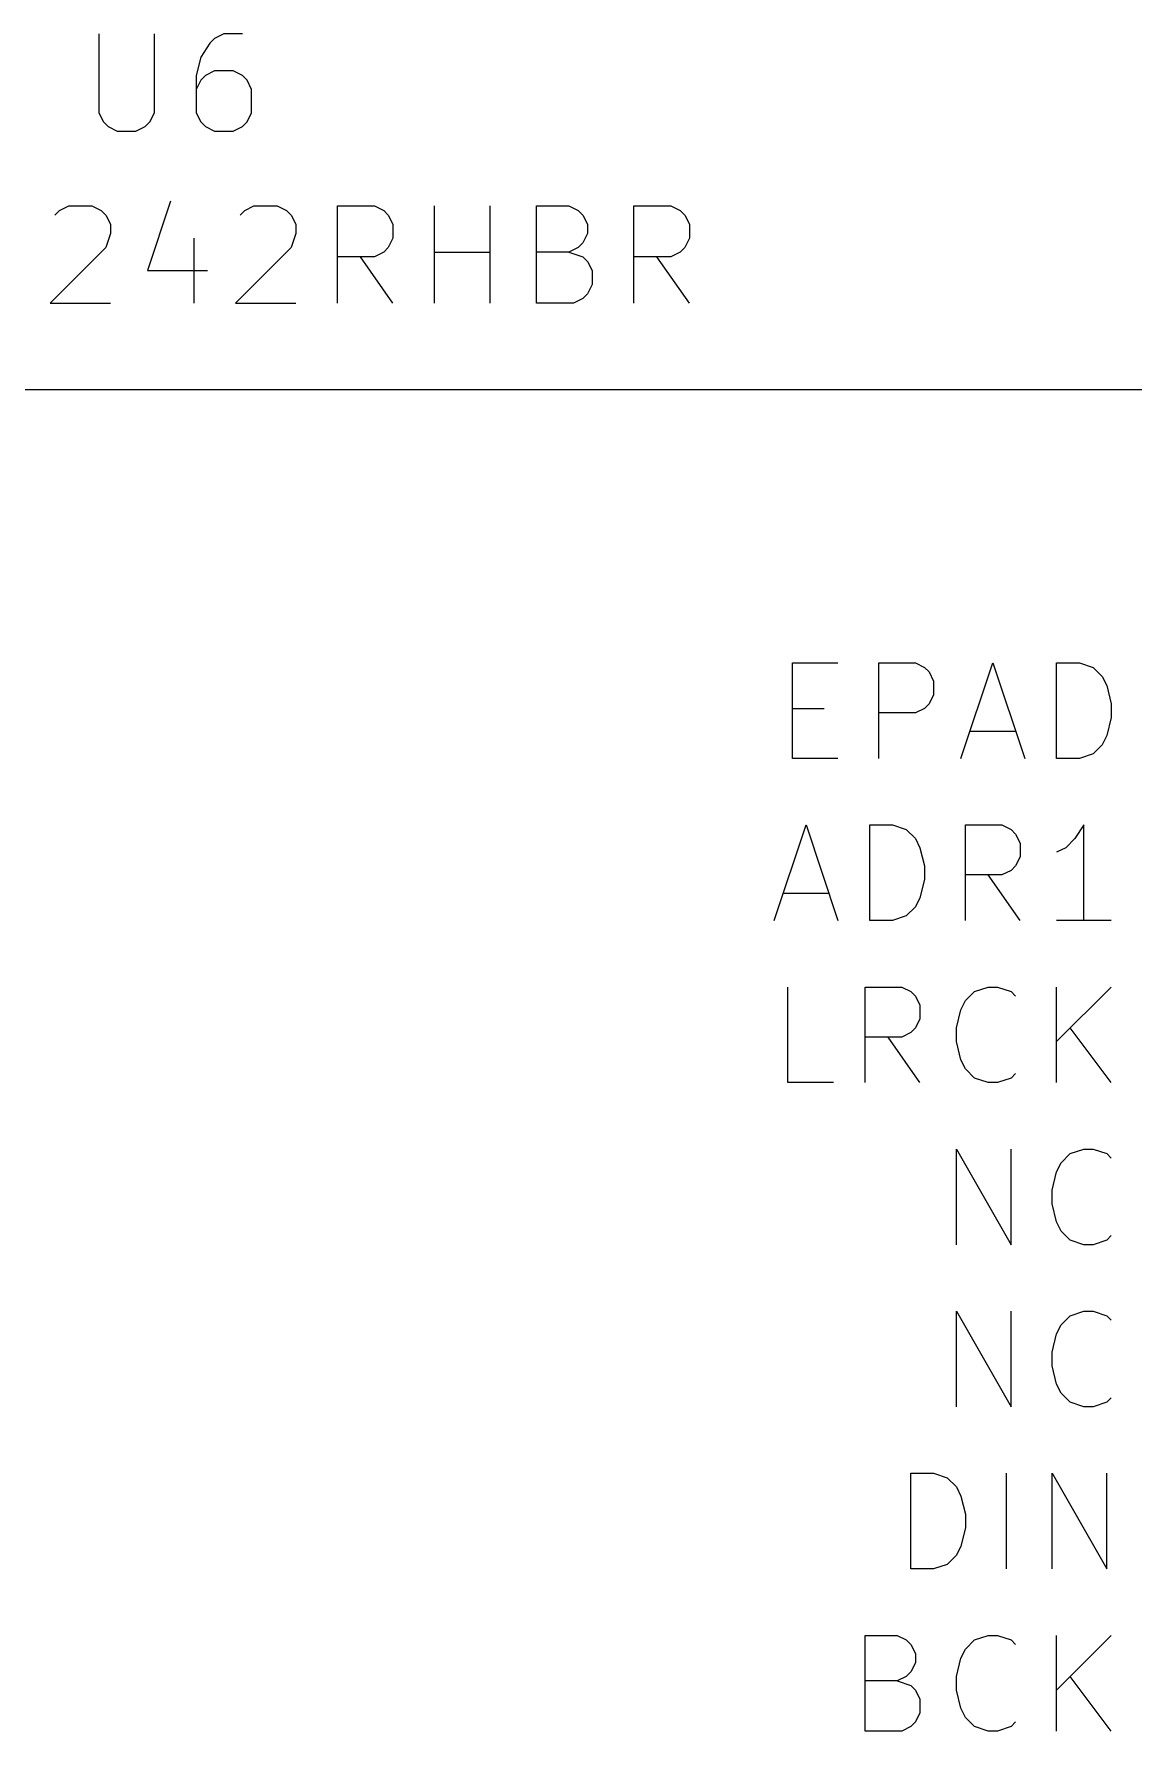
# Model space of a CAD drawing. Header units: millimetres. Extents: x 10 to 287, y -200 to -10.
# Drawn here: x 123.55 to 140.77, y -101.02 to -74.43 of the extents above; entities that cross this region are included whole.
import ezdxf

# ---------------------------------------------------------------- set-up
doc = ezdxf.new("R2010")
doc.units = ezdxf.units.MM
doc.layers.add('GREENSIXTYFIVE', color=129, linetype='CONTINUOUS')
doc.layers.add('RED', color=14, linetype='CONTINUOUS')

msp = doc.modelspace()

# ---------------------------------------------------------------- linework, layer by layer
at = {"layer": 'GREENSIXTYFIVE', "linetype": 'CONTINUOUS'}
for p, q in [((124.5688, -74.4312), (124.5688, -75.6649)), ((124.5688, -74.4312), (124.5688, -75.6649)), ((125.4397, -75.6649), (125.4397, -74.4312)), ((125.4397, -75.6649), (125.4397, -74.4312)), ((126.5283, -74.4312), (126.3831, -74.5038)), ((126.5283, -74.4312), (126.3831, -74.5038)), ((126.8186, -74.4312), (126.5283, -74.4312)), ((126.8186, -74.4312), (126.5283, -74.4312)), ((126.3106, -74.5764), (126.1654, -74.7941)), ((126.3106, -74.5764), (126.1654, -74.7941)), ((126.3831, -74.5038), (126.3106, -74.5764)), ((126.3831, -74.5038), (126.3106, -74.5764)), ((126.1654, -74.7941), (126.0928, -75.0844)), ((126.1654, -74.7941), (126.0928, -75.0844)), ((126.0928, -75.0844), (126.0928, -75.6649)), ((126.0928, -75.0844), (126.0928, -75.6649)), ((126.1654, -75.1569), (126.0928, -75.3021)), ((126.1654, -75.1569), (126.0928, -75.3021)), ((126.238, -75.0844), (126.1654, -75.1569)), ((126.238, -75.0844), (126.1654, -75.1569)), ((126.3831, -75.0118), (126.238, -75.0844)), ((126.3831, -75.0118), (126.238, -75.0844)), ((126.6734, -75.0118), (126.3831, -75.0118)), ((126.6734, -75.0118), (126.3831, -75.0118)), ((126.8186, -75.0844), (126.6734, -75.0118)), ((126.8186, -75.0844), (126.6734, -75.0118)), ((126.8911, -75.1569), (126.8186, -75.0844)), ((126.8911, -75.1569), (126.8186, -75.0844)), ((126.9637, -75.3021), (126.8911, -75.1569)), ((126.9637, -75.3021), (126.8911, -75.1569)), ((126.9637, -75.6649), (126.9637, -75.3021)), ((126.9637, -75.6649), (126.9637, -75.3021)), ((124.5688, -75.6649), (124.6414, -75.8101)), ((124.5688, -75.6649), (124.6414, -75.8101)), ((125.3671, -75.8101), (125.4397, -75.6649)), ((125.3671, -75.8101), (125.4397, -75.6649)), ((126.0928, -75.6649), (126.1654, -75.8101)), ((126.0928, -75.6649), (126.1654, -75.8101)), ((126.8911, -75.8101), (126.9637, -75.6649)), ((126.8911, -75.8101), (126.9637, -75.6649)), ((124.6414, -75.8101), (124.714, -75.8827)), ((124.6414, -75.8101), (124.714, -75.8827)), ((124.714, -75.8827), (124.8591, -75.9552)), ((124.714, -75.8827), (124.8591, -75.9552)), ((124.8591, -75.9552), (125.1494, -75.9552)), ((124.8591, -75.9552), (125.1494, -75.9552)), ((125.1494, -75.9552), (125.2945, -75.8827)), ((125.1494, -75.9552), (125.2945, -75.8827)), ((125.2945, -75.8827), (125.3671, -75.8101)), ((125.2945, -75.8827), (125.3671, -75.8101)), ((126.1654, -75.8101), (126.238, -75.8827)), ((126.1654, -75.8101), (126.238, -75.8827)), ((126.238, -75.8827), (126.3831, -75.9552)), ((126.238, -75.8827), (126.3831, -75.9552)), ((126.3831, -75.9552), (126.6734, -75.9552)), ((126.3831, -75.9552), (126.6734, -75.9552)), ((126.6734, -75.9552), (126.8186, -75.8827)), ((126.6734, -75.9552), (126.8186, -75.8827)), ((126.8186, -75.8827), (126.8911, -75.8101)), ((126.8186, -75.8827), (126.8911, -75.8101)), ((125.6937, -77.0511), (125.3308, -78.1396)), ((125.6937, -77.0511), (125.3308, -78.1396)), ((123.8794, -77.2688), (123.952, -77.1962)), ((123.8794, -77.2688), (123.952, -77.1962)), ((123.952, -77.1962), (124.0972, -77.1236)), ((123.952, -77.1962), (124.0972, -77.1236)), ((124.0972, -77.1236), (124.46, -77.1236)), ((124.0972, -77.1236), (124.46, -77.1236)), ((124.46, -77.1236), (124.6052, -77.1962)), ((124.46, -77.1236), (124.6052, -77.1962)), ((124.6052, -77.1962), (124.6777, -77.2688)), ((124.6052, -77.1962), (124.6777, -77.2688)), ((124.6777, -77.2688), (124.7503, -77.4139)), ((124.6777, -77.2688), (124.7503, -77.4139)), ((126.7822, -77.2688), (126.8548, -77.1962)), ((126.7822, -77.2688), (126.8548, -77.1962)), ((126.8548, -77.1962), (127, -77.1236)), ((126.8548, -77.1962), (127, -77.1236)), ((127, -77.1236), (127.3628, -77.1236)), ((127, -77.1236), (127.3628, -77.1236)), ((127.3628, -77.1236), (127.508, -77.1962)), ((127.3628, -77.1236), (127.508, -77.1962)), ((127.508, -77.1962), (127.5805, -77.2688)), ((127.508, -77.1962), (127.5805, -77.2688)), ((127.5805, -77.2688), (127.6531, -77.4139)), ((127.5805, -77.2688), (127.6531, -77.4139)), ((128.3062, -78.6476), (128.3062, -77.1236)), ((128.3062, -77.1236), (128.8868, -77.1236)), ((128.3062, -78.6476), (128.3062, -77.1236)), ((128.3062, -77.1236), (128.8868, -77.1236)), ((128.8868, -77.1236), (129.0319, -77.1962)), ((128.8868, -77.1236), (129.0319, -77.1962)), ((129.0319, -77.1962), (129.1045, -77.2688)), ((129.0319, -77.1962), (129.1045, -77.2688)), ((129.1045, -77.2688), (129.1771, -77.4139)), ((129.1045, -77.2688), (129.1771, -77.4139)), ((129.8302, -78.6476), (129.8302, -77.1236)), ((129.8302, -78.6476), (129.8302, -77.1236)), ((130.7011, -78.6476), (130.7011, -77.1236)), ((130.7011, -78.6476), (130.7011, -77.1236)), ((131.4268, -78.6476), (131.4268, -77.1236)), ((131.4268, -77.1236), (131.9348, -77.1236)), ((131.4268, -78.6476), (131.4268, -77.1236)), ((131.4268, -77.1236), (131.9348, -77.1236)), ((131.9348, -77.1236), (132.08, -77.1962)), ((131.9348, -77.1236), (132.08, -77.1962)), ((132.08, -77.1962), (132.1525, -77.2688)), ((132.08, -77.1962), (132.1525, -77.2688)), ((132.1525, -77.2688), (132.2251, -77.4139)), ((132.1525, -77.2688), (132.2251, -77.4139)), ((132.9508, -78.6476), (132.9508, -77.1236)), ((132.9508, -77.1236), (133.5314, -77.1236)), ((132.9508, -78.6476), (132.9508, -77.1236)), ((132.9508, -77.1236), (133.5314, -77.1236)), ((133.5314, -77.1236), (133.6765, -77.1962)), ((133.5314, -77.1236), (133.6765, -77.1962)), ((133.6765, -77.1962), (133.7491, -77.2688)), ((133.6765, -77.1962), (133.7491, -77.2688)), ((133.7491, -77.2688), (133.8217, -77.4139)), ((133.7491, -77.2688), (133.8217, -77.4139)), ((124.7503, -77.5591), (124.6777, -77.7768)), ((124.7503, -77.5591), (124.6777, -77.7768)), ((124.7503, -77.4139), (124.7503, -77.5591)), ((124.7503, -77.4139), (124.7503, -77.5591)), ((126.0566, -77.6316), (126.0566, -78.6476)), ((126.0566, -77.6316), (126.0566, -78.6476)), ((127.6531, -77.5591), (127.5805, -77.7768)), ((127.6531, -77.5591), (127.5805, -77.7768)), ((127.6531, -77.4139), (127.6531, -77.5591)), ((127.6531, -77.4139), (127.6531, -77.5591)), ((129.1771, -77.6316), (129.1045, -77.7768)), ((129.1771, -77.6316), (129.1045, -77.7768)), ((129.1771, -77.4139), (129.1771, -77.6316)), ((129.1771, -77.4139), (129.1771, -77.6316)), ((132.2251, -77.5591), (132.1525, -77.7042)), ((132.2251, -77.5591), (132.1525, -77.7042)), ((132.2251, -77.4139), (132.2251, -77.5591)), ((132.2251, -77.4139), (132.2251, -77.5591)), ((133.8217, -77.6316), (133.7491, -77.7768)), ((133.8217, -77.6316), (133.7491, -77.7768)), ((133.8217, -77.4139), (133.8217, -77.6316)), ((133.8217, -77.4139), (133.8217, -77.6316)), ((124.6777, -77.7768), (123.8069, -78.6476)), ((124.6777, -77.7768), (123.8069, -78.6476)), ((127.5805, -77.7768), (126.7097, -78.6476)), ((127.5805, -77.7768), (126.7097, -78.6476)), ((129.0319, -77.8493), (128.8868, -77.9219)), ((129.0319, -77.8493), (128.8868, -77.9219)), ((129.1045, -77.7768), (129.0319, -77.8493)), ((129.1045, -77.7768), (129.0319, -77.8493)), ((129.8302, -77.8493), (130.7011, -77.8493)), ((129.8302, -77.8493), (130.7011, -77.8493)), ((131.9348, -77.8493), (131.4268, -77.8493)), ((131.9348, -77.8493), (131.4268, -77.8493)), ((132.08, -77.7768), (131.9348, -77.8493)), ((132.08, -77.7768), (131.9348, -77.8493)), ((131.9348, -77.8493), (132.1525, -77.9219)), ((131.9348, -77.8493), (132.1525, -77.9219)), ((132.1525, -77.7042), (132.08, -77.7768)), ((132.1525, -77.7042), (132.08, -77.7768)), ((133.6765, -77.8493), (133.5314, -77.9219)), ((133.6765, -77.8493), (133.5314, -77.9219)), ((133.7491, -77.7768), (133.6765, -77.8493)), ((133.7491, -77.7768), (133.6765, -77.8493)), ((125.3308, -78.1396), (126.2743, -78.1396)), ((125.3308, -78.1396), (126.2743, -78.1396)), ((128.8868, -77.9219), (128.3062, -77.9219)), ((128.8868, -77.9219), (128.3062, -77.9219)), ((129.1771, -78.6476), (128.6691, -77.9219)), ((129.1771, -78.6476), (128.6691, -77.9219)), ((132.1525, -77.9219), (132.2251, -77.9945)), ((132.1525, -77.9219), (132.2251, -77.9945)), ((132.2251, -77.9945), (132.2977, -78.1396)), ((132.2251, -77.9945), (132.2977, -78.1396)), ((132.2977, -78.1396), (132.2977, -78.3573)), ((132.2977, -78.1396), (132.2977, -78.3573)), ((133.5314, -77.9219), (132.9508, -77.9219)), ((133.5314, -77.9219), (132.9508, -77.9219)), ((133.8217, -78.6476), (133.3137, -77.9219)), ((133.8217, -78.6476), (133.3137, -77.9219)), ((132.2977, -78.3573), (132.2251, -78.5025)), ((132.2977, -78.3573), (132.2251, -78.5025)), ((123.8069, -78.6476), (124.7503, -78.6476)), ((123.8069, -78.6476), (124.7503, -78.6476)), ((126.7097, -78.6476), (127.6531, -78.6476)), ((126.7097, -78.6476), (127.6531, -78.6476)), ((132.0074, -78.6476), (131.4268, -78.6476)), ((132.0074, -78.6476), (131.4268, -78.6476)), ((132.1525, -78.5751), (132.0074, -78.6476)), ((132.1525, -78.5751), (132.0074, -78.6476)), ((132.2251, -78.5025), (132.1525, -78.5751)), ((132.2251, -78.5025), (132.1525, -78.5751)), ((135.4352, -85.7833), (135.4352, -84.2847)), ((135.4352, -84.2847), (136.1488, -84.2847)), ((135.4352, -85.7833), (135.4352, -84.2847)), ((135.4352, -84.2847), (136.1488, -84.2847)), ((136.7911, -85.7833), (136.7911, -84.2847)), ((136.7911, -84.2847), (137.362, -84.2847)), ((136.7911, -85.7833), (136.7911, -84.2847)), ((136.7911, -84.2847), (137.362, -84.2847)), ((137.362, -84.2847), (137.5047, -84.3561)), ((137.362, -84.2847), (137.5047, -84.3561)), ((138.0756, -85.7833), (138.5751, -84.2847)), ((138.0756, -85.7833), (138.5751, -84.2847)), ((138.5751, -84.2847), (139.0746, -85.7833)), ((138.5751, -84.2847), (139.0746, -85.7833)), ((139.5742, -85.7833), (139.5742, -84.2847)), ((139.5742, -84.2847), (139.931, -84.2847)), ((139.5742, -85.7833), (139.5742, -84.2847)), ((139.5742, -84.2847), (139.931, -84.2847)), ((139.931, -84.2847), (140.1451, -84.3561)), ((139.931, -84.2847), (140.1451, -84.3561)), ((137.5047, -84.3561), (137.576, -84.4274)), ((137.5047, -84.3561), (137.576, -84.4274)), ((137.576, -84.4274), (137.6474, -84.5702)), ((137.576, -84.4274), (137.6474, -84.5702)), ((140.1451, -84.3561), (140.2878, -84.4988)), ((140.1451, -84.3561), (140.2878, -84.4988)), ((140.2878, -84.4988), (140.3591, -84.6415)), ((140.2878, -84.4988), (140.3591, -84.6415)), ((137.6474, -84.7842), (137.576, -84.927)), ((137.6474, -84.7842), (137.576, -84.927)), ((137.6474, -84.5702), (137.6474, -84.7842)), ((137.6474, -84.5702), (137.6474, -84.7842)), ((140.3591, -84.6415), (140.4305, -84.927)), ((140.3591, -84.6415), (140.4305, -84.927)), ((135.4352, -84.9983), (135.9347, -84.9983)), ((135.4352, -84.9983), (135.9347, -84.9983)), ((137.362, -85.0697), (136.7911, -85.0697)), ((137.362, -85.0697), (136.7911, -85.0697)), ((137.5047, -84.9983), (137.362, -85.0697)), ((137.5047, -84.9983), (137.362, -85.0697)), ((137.576, -84.927), (137.5047, -84.9983)), ((137.576, -84.927), (137.5047, -84.9983)), ((140.4305, -84.927), (140.4305, -85.1411)), ((140.4305, -84.927), (140.4305, -85.1411)), ((138.2183, -85.3551), (138.9319, -85.3551)), ((138.2183, -85.3551), (138.9319, -85.3551)), ((140.4305, -85.1411), (140.3591, -85.4265)), ((140.4305, -85.1411), (140.3591, -85.4265)), ((140.2878, -85.5692), (140.1451, -85.712)), ((140.2878, -85.5692), (140.1451, -85.712)), ((140.3591, -85.4265), (140.2878, -85.5692)), ((140.3591, -85.4265), (140.2878, -85.5692)), ((136.1488, -85.7833), (135.4352, -85.7833)), ((136.1488, -85.7833), (135.4352, -85.7833)), ((139.931, -85.7833), (139.5742, -85.7833)), ((139.931, -85.7833), (139.5742, -85.7833)), ((140.1451, -85.712), (139.931, -85.7833)), ((140.1451, -85.712), (139.931, -85.7833)), ((135.1498, -88.3233), (135.6493, -86.8247)), ((135.1498, -88.3233), (135.6493, -86.8247)), ((135.6493, -86.8247), (136.1488, -88.3233)), ((135.6493, -86.8247), (136.1488, -88.3233)), ((136.6484, -88.3233), (136.6484, -86.8247)), ((136.6484, -86.8247), (137.0052, -86.8247)), ((136.6484, -88.3233), (136.6484, -86.8247)), ((136.6484, -86.8247), (137.0052, -86.8247)), ((137.0052, -86.8247), (137.2193, -86.8961)), ((137.0052, -86.8247), (137.2193, -86.8961)), ((137.2193, -86.8961), (137.362, -87.0388)), ((137.2193, -86.8961), (137.362, -87.0388)), ((138.147, -88.3233), (138.147, -86.8247)), ((138.147, -86.8247), (138.7179, -86.8247)), ((138.147, -88.3233), (138.147, -86.8247)), ((138.147, -86.8247), (138.7179, -86.8247)), ((138.7179, -86.8247), (138.8606, -86.8961)), ((138.7179, -86.8247), (138.8606, -86.8961)), ((138.8606, -86.8961), (138.9319, -86.9674)), ((138.8606, -86.8961), (138.9319, -86.9674)), ((140.0024, -86.8247), (139.8596, -87.0388)), ((140.0024, -86.8247), (139.8596, -87.0388)), ((140.0024, -88.3233), (140.0024, -86.8247)), ((140.0024, -88.3233), (140.0024, -86.8247)), ((137.362, -87.0388), (137.4333, -87.1815)), ((137.362, -87.0388), (137.4333, -87.1815)), ((137.4333, -87.1815), (137.5047, -87.467)), ((137.4333, -87.1815), (137.5047, -87.467)), ((138.9319, -86.9674), (139.0033, -87.1102)), ((138.9319, -86.9674), (139.0033, -87.1102)), ((139.0033, -87.1102), (139.0033, -87.3242)), ((139.0033, -87.1102), (139.0033, -87.3242)), ((139.7169, -87.1815), (139.5742, -87.2529)), ((139.7169, -87.1815), (139.5742, -87.2529)), ((139.8596, -87.0388), (139.7169, -87.1815)), ((139.8596, -87.0388), (139.7169, -87.1815)), ((137.5047, -87.467), (137.5047, -87.6811)), ((137.5047, -87.467), (137.5047, -87.6811)), ((138.9319, -87.467), (138.8606, -87.5383)), ((138.9319, -87.467), (138.8606, -87.5383)), ((139.0033, -87.3242), (138.9319, -87.467)), ((139.0033, -87.3242), (138.9319, -87.467)), ((137.5047, -87.6811), (137.4333, -87.9665)), ((137.5047, -87.6811), (137.4333, -87.9665)), ((138.7179, -87.6097), (138.147, -87.6097)), ((138.7179, -87.6097), (138.147, -87.6097)), ((139.0033, -88.3233), (138.5038, -87.6097)), ((139.0033, -88.3233), (138.5038, -87.6097)), ((138.8606, -87.5383), (138.7179, -87.6097)), ((138.8606, -87.5383), (138.7179, -87.6097)), ((135.2925, -87.8951), (136.0061, -87.8951)), ((135.2925, -87.8951), (136.0061, -87.8951)), ((137.4333, -87.9665), (137.362, -88.1092)), ((137.4333, -87.9665), (137.362, -88.1092)), ((137.2193, -88.252), (137.0052, -88.3233)), ((137.2193, -88.252), (137.0052, -88.3233)), ((137.362, -88.1092), (137.2193, -88.252)), ((137.362, -88.1092), (137.2193, -88.252)), ((137.0052, -88.3233), (136.6484, -88.3233)), ((137.0052, -88.3233), (136.6484, -88.3233)), ((140.4305, -88.3233), (139.5742, -88.3233)), ((140.4305, -88.3233), (139.5742, -88.3233)), ((135.3638, -90.8633), (135.3638, -89.3647)), ((135.3638, -90.8633), (135.3638, -89.3647)), ((136.577, -90.8633), (136.577, -89.3647)), ((136.577, -89.3647), (137.1479, -89.3647)), ((136.577, -90.8633), (136.577, -89.3647)), ((136.577, -89.3647), (137.1479, -89.3647)), ((137.1479, -89.3647), (137.2906, -89.4361)), ((137.1479, -89.3647), (137.2906, -89.4361)), ((137.2906, -89.4361), (137.3619, -89.5074)), ((137.2906, -89.4361), (137.3619, -89.5074)), ((137.3619, -89.5074), (137.4333, -89.6502)), ((137.3619, -89.5074), (137.4333, -89.6502)), ((138.0756, -89.7215), (138.1469, -89.5788)), ((138.0756, -89.7215), (138.1469, -89.5788)), ((138.1469, -89.5788), (138.2896, -89.4361)), ((138.1469, -89.5788), (138.2896, -89.4361)), ((138.2896, -89.4361), (138.5037, -89.3647)), ((138.2896, -89.4361), (138.5037, -89.3647)), ((138.5037, -89.3647), (138.6465, -89.3647)), ((138.5037, -89.3647), (138.6465, -89.3647)), ((138.6465, -89.3647), (138.8605, -89.4361)), ((138.6465, -89.3647), (138.8605, -89.4361)), ((138.8605, -89.4361), (138.9319, -89.5074)), ((138.8605, -89.4361), (138.9319, -89.5074)), ((139.5742, -90.8633), (139.5742, -89.3647)), ((140.4305, -89.3647), (139.5742, -90.2211)), ((139.5742, -90.8633), (139.5742, -89.3647)), ((140.4305, -89.3647), (139.5742, -90.2211)), ((137.4333, -89.8642), (137.3619, -90.007)), ((137.4333, -89.8642), (137.3619, -90.007)), ((137.4333, -89.6502), (137.4333, -89.8642)), ((137.4333, -89.6502), (137.4333, -89.8642)), ((138.0042, -90.007), (138.0756, -89.7215)), ((138.0042, -90.007), (138.0756, -89.7215)), ((137.2906, -90.0783), (137.1479, -90.1497)), ((137.2906, -90.0783), (137.1479, -90.1497)), ((137.3619, -90.007), (137.2906, -90.0783)), ((137.3619, -90.007), (137.2906, -90.0783)), ((138.0042, -90.2211), (138.0042, -90.007)), ((138.0042, -90.2211), (138.0042, -90.007)), ((140.4305, -90.8633), (139.7882, -90.007)), ((140.4305, -90.8633), (139.7882, -90.007)), ((137.1479, -90.1497), (136.577, -90.1497)), ((137.1479, -90.1497), (136.577, -90.1497)), ((137.4333, -90.8633), (136.9338, -90.1497)), ((137.4333, -90.8633), (136.9338, -90.1497)), ((138.0756, -90.5065), (138.0042, -90.2211)), ((138.0756, -90.5065), (138.0042, -90.2211)), ((138.1469, -90.6492), (138.0756, -90.5065)), ((138.1469, -90.6492), (138.0756, -90.5065)), ((138.2896, -90.792), (138.1469, -90.6492)), ((138.2896, -90.792), (138.1469, -90.6492)), ((136.0774, -90.8633), (135.3638, -90.8633)), ((136.0774, -90.8633), (135.3638, -90.8633)), ((138.5037, -90.8633), (138.2896, -90.792)), ((138.5037, -90.8633), (138.2896, -90.792)), ((138.6465, -90.8633), (138.5037, -90.8633)), ((138.6465, -90.8633), (138.5037, -90.8633)), ((138.8605, -90.792), (138.6465, -90.8633)), ((138.8605, -90.792), (138.6465, -90.8633)), ((138.9319, -90.7206), (138.8605, -90.792)), ((138.9319, -90.7206), (138.8605, -90.792)), ((138.0042, -93.4033), (138.0042, -91.9047)), ((138.0042, -91.9047), (138.8605, -93.4033)), ((138.0042, -93.4033), (138.0042, -91.9047)), ((138.0042, -91.9047), (138.8605, -93.4033)), ((138.8605, -93.4033), (138.8605, -91.9047)), ((138.8605, -93.4033), (138.8605, -91.9047)), ((139.6455, -92.1188), (139.7882, -91.9761)), ((139.6455, -92.1188), (139.7882, -91.9761)), ((139.7882, -91.9761), (140.0023, -91.9047)), ((139.7882, -91.9761), (140.0023, -91.9047)), ((140.0023, -91.9047), (140.1451, -91.9047)), ((140.0023, -91.9047), (140.1451, -91.9047)), ((140.1451, -91.9047), (140.3591, -91.9761)), ((140.1451, -91.9047), (140.3591, -91.9761)), ((140.3591, -91.9761), (140.4305, -92.0474)), ((140.3591, -91.9761), (140.4305, -92.0474)), ((139.5028, -92.547), (139.5742, -92.2615)), ((139.5028, -92.547), (139.5742, -92.2615)), ((139.5742, -92.2615), (139.6455, -92.1188)), ((139.5742, -92.2615), (139.6455, -92.1188)), ((139.5028, -92.7611), (139.5028, -92.547)), ((139.5028, -92.7611), (139.5028, -92.547)), ((139.5742, -93.0465), (139.5028, -92.7611)), ((139.5742, -93.0465), (139.5028, -92.7611)), ((139.6455, -93.1892), (139.5742, -93.0465)), ((139.6455, -93.1892), (139.5742, -93.0465)), ((139.7882, -93.332), (139.6455, -93.1892)), ((139.7882, -93.332), (139.6455, -93.1892)), ((140.0023, -93.4033), (139.7882, -93.332)), ((140.0023, -93.4033), (139.7882, -93.332)), ((140.3591, -93.332), (140.1451, -93.4033)), ((140.3591, -93.332), (140.1451, -93.4033)), ((140.4305, -93.2606), (140.3591, -93.332)), ((140.4305, -93.2606), (140.3591, -93.332)), ((140.1451, -93.4033), (140.0023, -93.4033)), ((140.1451, -93.4033), (140.0023, -93.4033)), ((138.0042, -95.9433), (138.0042, -94.4447)), ((138.0042, -94.4447), (138.8605, -95.9433)), ((138.0042, -95.9433), (138.0042, -94.4447)), ((138.0042, -94.4447), (138.8605, -95.9433)), ((138.8605, -95.9433), (138.8605, -94.4447)), ((138.8605, -95.9433), (138.8605, -94.4447)), ((139.5742, -94.8015), (139.6455, -94.6588)), ((139.5742, -94.8015), (139.6455, -94.6588)), ((139.6455, -94.6588), (139.7882, -94.5161)), ((139.6455, -94.6588), (139.7882, -94.5161)), ((139.7882, -94.5161), (140.0023, -94.4447)), ((139.7882, -94.5161), (140.0023, -94.4447)), ((140.0023, -94.4447), (140.1451, -94.4447)), ((140.0023, -94.4447), (140.1451, -94.4447)), ((140.1451, -94.4447), (140.3591, -94.5161)), ((140.1451, -94.4447), (140.3591, -94.5161)), ((140.3591, -94.5161), (140.4305, -94.5874)), ((140.3591, -94.5161), (140.4305, -94.5874)), ((139.5028, -95.087), (139.5742, -94.8015)), ((139.5028, -95.087), (139.5742, -94.8015)), ((139.5028, -95.3011), (139.5028, -95.087)), ((139.5028, -95.3011), (139.5028, -95.087)), ((139.5742, -95.5865), (139.5028, -95.3011)), ((139.5742, -95.5865), (139.5028, -95.3011)), ((139.6455, -95.7292), (139.5742, -95.5865)), ((139.6455, -95.7292), (139.5742, -95.5865)), ((139.7882, -95.872), (139.6455, -95.7292)), ((139.7882, -95.872), (139.6455, -95.7292)), ((140.0023, -95.9433), (139.7882, -95.872)), ((140.0023, -95.9433), (139.7882, -95.872)), ((140.1451, -95.9433), (140.0023, -95.9433)), ((140.1451, -95.9433), (140.0023, -95.9433)), ((140.3591, -95.872), (140.1451, -95.9433)), ((140.3591, -95.872), (140.1451, -95.9433)), ((140.4305, -95.8006), (140.3591, -95.872)), ((140.4305, -95.8006), (140.3591, -95.872)), ((137.2906, -98.4833), (137.2906, -96.9847)), ((137.2906, -96.9847), (137.6474, -96.9847)), ((137.2906, -98.4833), (137.2906, -96.9847)), ((137.2906, -96.9847), (137.6474, -96.9847)), ((137.6474, -96.9847), (137.8615, -97.0561)), ((137.6474, -96.9847), (137.8615, -97.0561)), ((137.8615, -97.0561), (138.0042, -97.1988)), ((137.8615, -97.0561), (138.0042, -97.1988)), ((138.7892, -98.4833), (138.7892, -96.9847)), ((138.7892, -98.4833), (138.7892, -96.9847)), ((139.5028, -98.4833), (139.5028, -96.9847)), ((139.5028, -96.9847), (140.3591, -98.4833)), ((139.5028, -98.4833), (139.5028, -96.9847)), ((139.5028, -96.9847), (140.3591, -98.4833)), ((140.3591, -98.4833), (140.3591, -96.9847)), ((140.3591, -98.4833), (140.3591, -96.9847)), ((138.0042, -97.1988), (138.0755, -97.3415)), ((138.0042, -97.1988), (138.0755, -97.3415)), ((138.0755, -97.3415), (138.1469, -97.627)), ((138.0755, -97.3415), (138.1469, -97.627)), ((138.1469, -97.8411), (138.0755, -98.1265)), ((138.1469, -97.8411), (138.0755, -98.1265)), ((138.1469, -97.627), (138.1469, -97.8411)), ((138.1469, -97.627), (138.1469, -97.8411)), ((138.0042, -98.2692), (137.8615, -98.412)), ((138.0042, -98.2692), (137.8615, -98.412)), ((138.0755, -98.1265), (138.0042, -98.2692)), ((138.0755, -98.1265), (138.0042, -98.2692)), ((137.6474, -98.4833), (137.2906, -98.4833)), ((137.6474, -98.4833), (137.2906, -98.4833)), ((137.8615, -98.412), (137.6474, -98.4833)), ((137.8615, -98.412), (137.6474, -98.4833)), ((136.577, -101.0233), (136.577, -99.5247)), ((136.577, -99.5247), (137.0765, -99.5247)), ((136.577, -101.0233), (136.577, -99.5247)), ((136.577, -99.5247), (137.0765, -99.5247)), ((137.0765, -99.5247), (137.2192, -99.5961)), ((137.0765, -99.5247), (137.2192, -99.5961)), ((137.2192, -99.5961), (137.2906, -99.6674)), ((137.2192, -99.5961), (137.2906, -99.6674)), ((137.2906, -99.6674), (137.3619, -99.8102)), ((137.2906, -99.6674), (137.3619, -99.8102)), ((138.1469, -99.7388), (138.2896, -99.5961)), ((138.1469, -99.7388), (138.2896, -99.5961)), ((138.2896, -99.5961), (138.5037, -99.5247)), ((138.2896, -99.5961), (138.5037, -99.5247)), ((138.5037, -99.5247), (138.6465, -99.5247)), ((138.5037, -99.5247), (138.6465, -99.5247)), ((138.6465, -99.5247), (138.8605, -99.5961)), ((138.6465, -99.5247), (138.8605, -99.5961)), ((138.8605, -99.5961), (138.9319, -99.6674)), ((138.8605, -99.5961), (138.9319, -99.6674)), ((139.5742, -101.0233), (139.5742, -99.5247)), ((140.4305, -99.5247), (139.5742, -100.3811)), ((139.5742, -101.0233), (139.5742, -99.5247)), ((140.4305, -99.5247), (139.5742, -100.3811)), ((137.3619, -99.9529), (137.2906, -100.0956)), ((137.3619, -99.9529), (137.2906, -100.0956)), ((137.3619, -99.8102), (137.3619, -99.9529)), ((137.3619, -99.8102), (137.3619, -99.9529)), ((138.0042, -100.167), (138.0756, -99.8815)), ((138.0042, -100.167), (138.0756, -99.8815)), ((138.0756, -99.8815), (138.1469, -99.7388)), ((138.0756, -99.8815), (138.1469, -99.7388)), ((137.0765, -100.2383), (136.577, -100.2383)), ((137.0765, -100.2383), (136.577, -100.2383)), ((137.2192, -100.167), (137.0765, -100.2383)), ((137.2192, -100.167), (137.0765, -100.2383)), ((137.0765, -100.2383), (137.2906, -100.3097)), ((137.0765, -100.2383), (137.2906, -100.3097)), ((137.2906, -100.0956), (137.2192, -100.167)), ((137.2906, -100.0956), (137.2192, -100.167)), ((138.0042, -100.3811), (138.0042, -100.167)), ((138.0042, -100.3811), (138.0042, -100.167)), ((140.4305, -101.0233), (139.7882, -100.167)), ((140.4305, -101.0233), (139.7882, -100.167)), ((137.2906, -100.3097), (137.3619, -100.3811)), ((137.2906, -100.3097), (137.3619, -100.3811)), ((137.3619, -100.3811), (137.4333, -100.5238)), ((137.3619, -100.3811), (137.4333, -100.5238)), ((138.0756, -100.6665), (138.0042, -100.3811)), ((138.0756, -100.6665), (138.0042, -100.3811)), ((137.4333, -100.7379), (137.3619, -100.8806)), ((137.4333, -100.7379), (137.3619, -100.8806)), ((137.4333, -100.5238), (137.4333, -100.7379)), ((137.4333, -100.5238), (137.4333, -100.7379)), ((138.1469, -100.8092), (138.0756, -100.6665)), ((138.1469, -100.8092), (138.0756, -100.6665)), ((137.1479, -101.0233), (136.577, -101.0233)), ((137.1479, -101.0233), (136.577, -101.0233)), ((137.2906, -100.952), (137.1479, -101.0233)), ((137.2906, -100.952), (137.1479, -101.0233)), ((137.3619, -100.8806), (137.2906, -100.952)), ((137.3619, -100.8806), (137.2906, -100.952)), ((138.2896, -100.952), (138.1469, -100.8092)), ((138.2896, -100.952), (138.1469, -100.8092)), ((138.5037, -101.0233), (138.2896, -100.952)), ((138.5037, -101.0233), (138.2896, -100.952)), ((138.6465, -101.0233), (138.5037, -101.0233)), ((138.6465, -101.0233), (138.5037, -101.0233)), ((138.8605, -100.952), (138.6465, -101.0233)), ((138.8605, -100.952), (138.6465, -101.0233)), ((138.9319, -100.8806), (138.8605, -100.952)), ((138.9319, -100.8806), (138.8605, -100.952))]:
    msp.add_line(p, q, dxfattribs=at)
at = {"layer": 'RED', "linetype": 'CONTINUOUS'}
msp.add_line((140.97, -80.01), (110.49, -80.01), dxfattribs=at)

doc.saveas('drawing.dxf')
